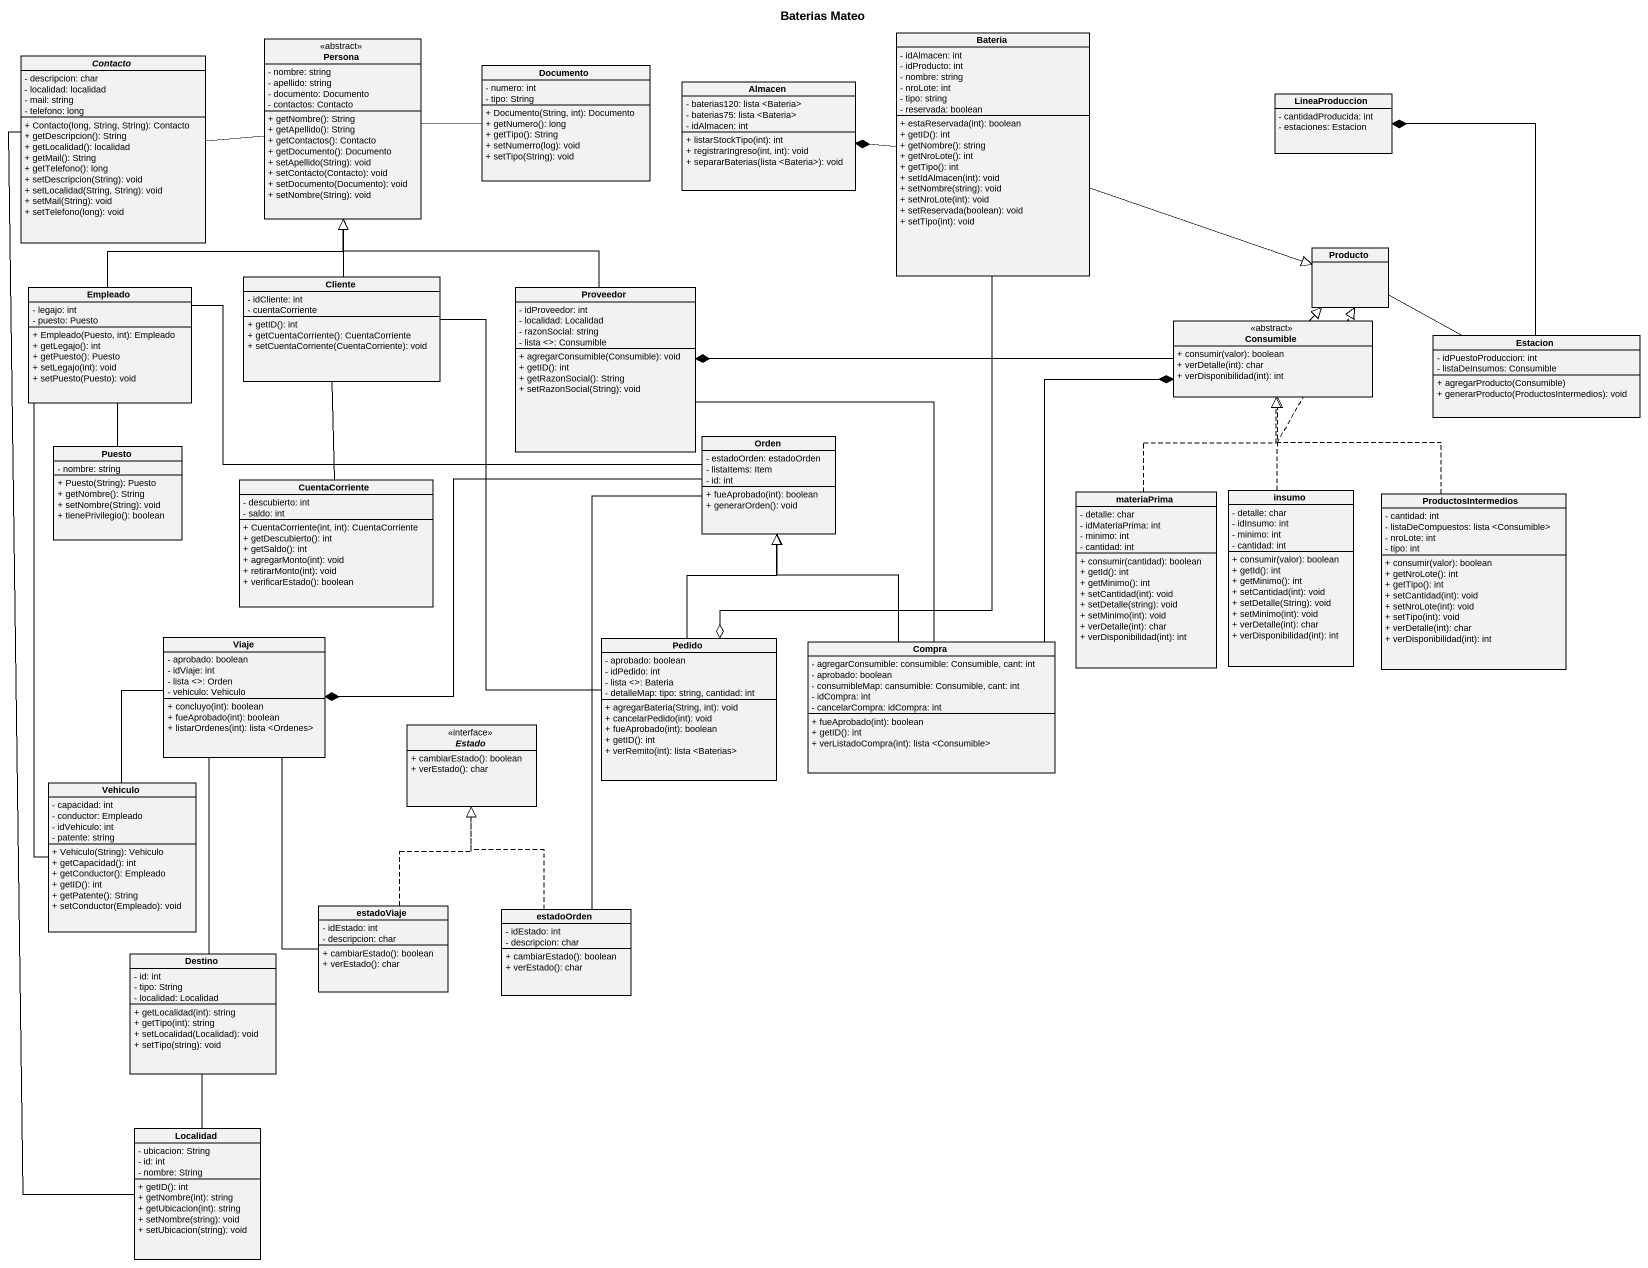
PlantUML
@startuml
title Baterias Mateo
hide circle
hide empty members
skinparam classAttributeIconSize 0
class Persona <<abstract>> {
  - nombre: string
  - apellido: string
  - documento: Documento
  - contactos: Contacto
  + getNombre(): String
  + getApellido(): String
  + getContactos(): Contacto
  + getDocumento(): Documento
  + setApellido(String): void
  + setContacto(Contacto): void
  + setDocumento(Documento): void
  + setNombre(String): void
}
class Bateria {
  - idAlmacen: int
  - idProducto: int
  - nombre: string
  - nroLote: int
  - tipo: string
  - reservada: boolean
  + estaReservada(int): boolean
  + getID(): int
  + getNombre(): string
  + getNroLote(): int
  + getTipo(): int
  + setIdAlmacen(int): void
  + setNombre(string): void
  + setNroLote(int): void
  + setReservada(boolean): void
  + setTipo(int): void
}
abstract class Contacto {
  - descripcion: char
  - localidad: localidad
  - mail: string
  - telefono: long
  + Contacto(long, String, String): Contacto
  + getDescripcion(): String
  + getLocalidad(): localidad
  + getMail(): String
  + getTelefono(): long
  + setDescripcion(String): void
  + setLocalidad(String, String): void
  + setMail(String): void
  + setTelefono(long): void
}
class Documento {
  - numero: int
  - tipo: String
  + Documento(String, int): Documento
  + getNumero(): long
  + getTipo(): String
  + setNumerro(log): void
  + setTipo(String): void
}
class Almacen {
  - baterias120: lista <Bateria>
  - baterias75: lista <Bateria>
  - idAlmacen: int
  + listarStockTipo(int): int
  + registrarIngreso(int, int): void
  + separarBaterias(lista <Bateria>): void
}
class LineaProduccion {
  - cantidadProducida: int
  - estaciones: Estacion
}
class Producto
class Empleado {
  - legajo: int
  - puesto: Puesto
  + Empleado(Puesto, int): Empleado
  + getLegajo(): int
  + getPuesto(): Puesto
  + setLegajo(int): void
  + setPuesto(Puesto): void
}
class Cliente {
  - idCliente: int
  - cuentaCorriente
  + getID(): int
  + getCuentaCorriente(): CuentaCorriente
  + setCuentaCorriente(CuentaCorriente): void
}
class Proveedor {
  - idProveedor: int
  - localidad: Localidad
  - razonSocial: string
  - lista <>: Consumible
  + agregarConsumible(Consumible): void
  + getID(): int
  + getRazonSocial(): String
  + setRazonSocial(String): void
}
class Consumible <<abstract>> {
  + consumir(valor): boolean
  + verDetalle(int): char
  + verDisponibilidad(int): int
}
class Estacion {
  - idPuestoProduccion: int
  - listaDeInsumos: Consumible
  + agregarProducto(Consumible)
  + generarProducto(ProductosIntermedios): void
}
class Puesto {
  - nombre: string
  + Puesto(String): Puesto
  + getNombre(): String
  + setNombre(String): void
  + tienePrivilegio(): boolean
}
class Orden {
  - estadoOrden: estadoOrden
  - listaItems: Item
  - id: int
  + fueAprobado(int): boolean
  + generarOrden(): void
}
class CuentaCorriente {
  - descubierto: int
  - saldo: int
  + CuentaCorriente(int, int): CuentaCorriente
  + getDescubierto(): int
  + getSaldo(): int
  + agregarMonto(int): void
  + retirarMonto(int): void
  + verificarEstado(): boolean
}
class materiaPrima {
  - detalle: char
  - idMateriaPrima: int
  - minimo: int
  - cantidad: int
  + consumir(cantidad): boolean
  + getId(): int
  + getMinimo(): int
  + setCantidad(int): void
  + setDetalle(string): void
  + setMinimo(int): void
  + verDetalle(int): char
  + verDisponibilidad(int): int
}
class insumo {
  - detalle: char
  - idInsumo: int
  - minimo: int
  - cantidad: int
  + consumir(valor): boolean
  + getId(): int
  + getMinimo(): int
  + setCantidad(int): void
  + setDetalle(String): void
  + setMinimo(int): void
  + verDetalle(int): char
  + verDisponibilidad(int): int
}
class ProductosIntermedios {
  - cantidad: int
  - listaDeCompuestos: lista <Consumible>
  - nroLote: int
  - tipo: int
  + consumir(valor): boolean
  + getNroLote(): int
  + getTipo(): int
  + setCantidad(int): void
  + setNroLote(int): void
  + setTipo(int): void
  + verDetalle(int): char
  + verDisponibilidad(int): int
}
class Viaje {
  - aprobado: boolean
  - idViaje: int
  - lista <>: Orden
  - vehiculo: Vehiculo
  + concluyo(int): boolean
  + fueAprobado(int): boolean
  + listarOrdenes(int): lista <Ordenes>
}
class Pedido {
  - aprobado: boolean
  - idPedido: int
  - lista <>: Bateria
  - detalleMap: tipo: string, cantidad: int
  + agregarBateria(String, int): void
  + cancelarPedido(int): void
  + fueAprobado(int): boolean
  + getID(): int
  + verRemito(int): lista <Baterias>
}
class Compra {
  - agregarConsumible: consumible: Consumible, cant: int
  - aprobado: boolean
  - consumibleMap: cansumible: Consumible, cant: int
  - idCompra: int
  - cancelarCompra: idCompra: int
  + fueAprobado(int): boolean
  + getID(): int
  + verListadoCompra(int): lista <Consumible>
}
interface Estado <<interface>> {
  + cambiarEstado(): boolean
  + verEstado(): char
}
class Vehiculo {
  - capacidad: int
  - conductor: Empleado
  - idVehiculo: int
  - patente: string
  + Vehiculo(String): Vehiculo
  + getCapacidad(): int
  + getConductor(): Empleado
  + getID(): int
  + getPatente(): String
  + setConductor(Empleado): void
}
class estadoViaje {
  - idEstado: int
  - descripcion: char
  + cambiarEstado(): boolean
  + verEstado(): char
}
class estadoOrden {
  - idEstado: int
  - descripcion: char
  + cambiarEstado(): boolean
  + verEstado(): char
}
class Destino {
  - id: int
  - tipo: String
  - localidad: Localidad
  + getLocalidad(int): string
  + getTipo(int): string
  + setLocalidad(Localidad): void
  + setTipo(string): void
}
class Localidad {
  - ubicacion: String
  - id: int
  - nombre: String
  + getID(): int
  + getNombre(int): string
  + getUbicacion(int): string
  + setNombre(string): void
  + setUbicacion(string): void
}
Persona -left- Contacto
Persona -right- Documento
Bateria -left-* Almacen
Bateria -right-|> Producto
Bateria --o Pedido
Empleado -up-|> Persona
Empleado -- Puesto
Empleado -right- Orden
Empleado -- Vehiculo
Cliente -up-|> Persona
Cliente -- Pedido
Proveedor -up-|> Persona
Proveedor -- Compra
Consumible -up-|> Producto
Consumible -left-* Proveedor
Estacion -up-* LineaProduccion
Estacion -left- Producto
Orden -left-* Viaje
Orden -- estadoOrden
CuentaCorriente -up- Cliente
materiaPrima .up.|> Consumible
insumo .up.|> Consumible
ProductosIntermedios .up.|> Producto
Viaje -- Vehiculo
Viaje -- Destino
Pedido -up-|> Orden
Compra -up-* Consumible
Compra -up-|> Orden
estadoViaje -up- Viaje
estadoViaje .up.|> Estado
estadoOrden .up.|> Estado
Destino -- Localidad
Localidad -up- Contacto
@enduml
